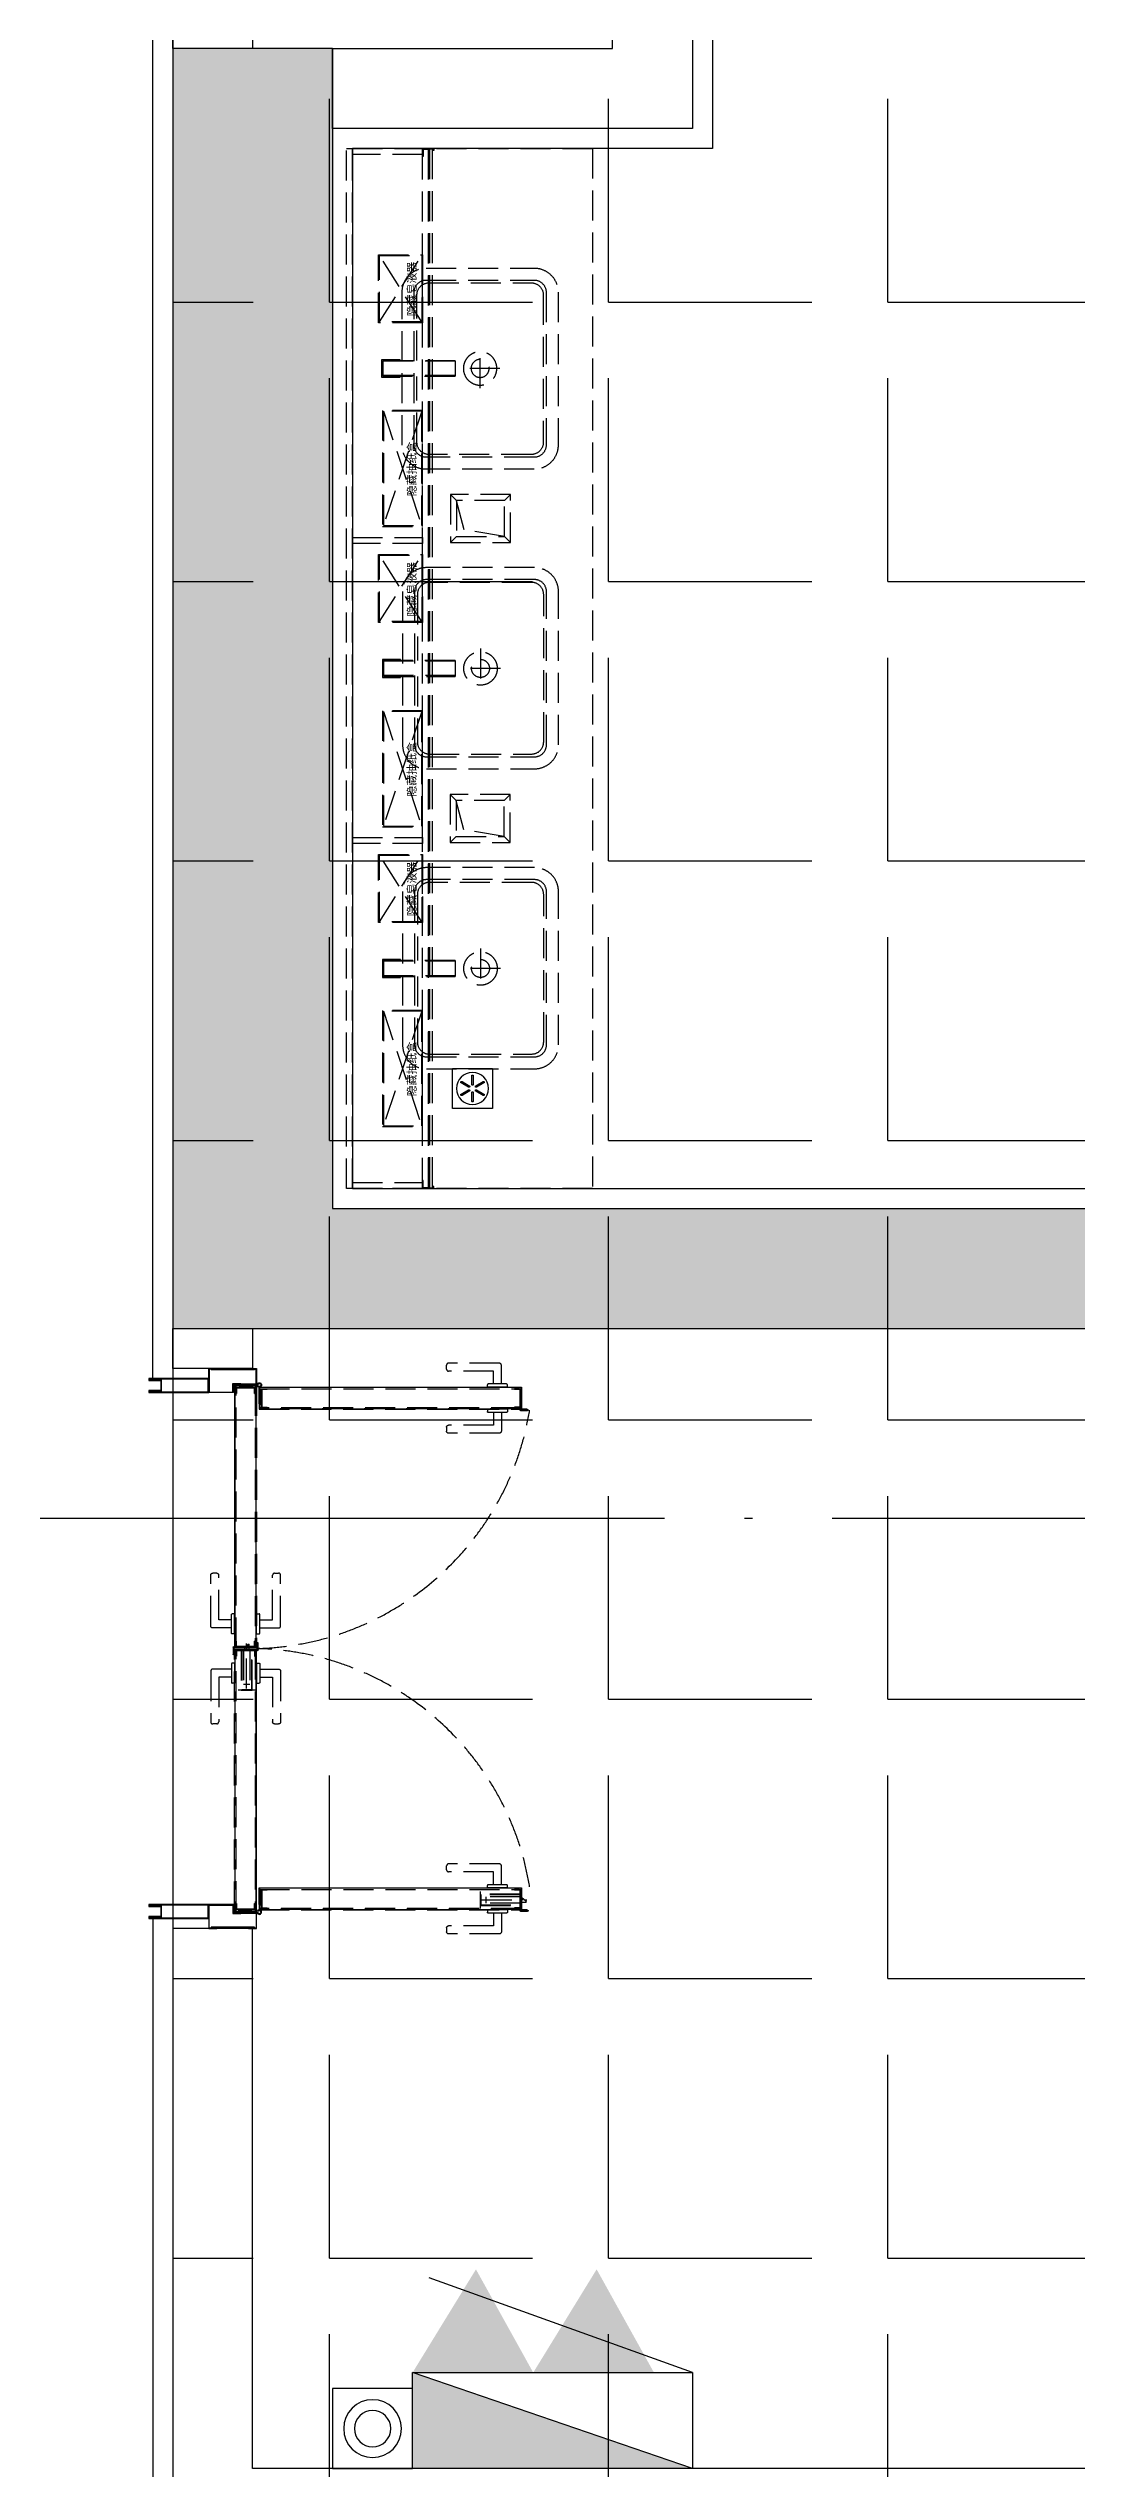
# Model space of a CAD drawing. Extents: x -284868 to 304789, y -137694 to 137894.
# Drawn here: x 269068 to 271640, y -7693 to -1643 of the extents above; entities that cross this region are included whole.
import ezdxf

# ---------------------------------------------------------------- set-up
doc = ezdxf.new("R2010")
doc.units = 0
doc.set_wipeout_variables(frame=1)
doc.linetypes.add('DASH', pattern=[0.35, 0.25, -0.1])
doc.linetypes.add('DOTE', pattern=[2.42, 2, -0.2, 0.02, -0.2])
doc.layers.get('0').update_dxf_attribs({"linetype": 'CONTINUOUS'})
for name, color, linetype in [('0-墙', 4, 'CONTINUOUS'), ('0-建筑柱体', 251, 'CONTINUOUS'), ('0-消防栓(给排水)', 9, 'CONTINUOUS'), ('0-非设计区域', 251, 'CONTINUOUS'), ('1P-DOOR-门扇', 2, 'CONTINUOUS'), ('1P-DP-门套', 2, 'CONTINUOUS'), ('F-地漏', 8, 'CONTINUOUS'), ('P-完成面', 42, 'CONTINUOUS'), ('P-平面家具', 3, 'CONTINUOUS'), ('P-门扇', 6, 'CONTINUOUS'), ('WIRE-广播线', 220, 'DOTE')]:
    doc.layers.add(name, color=color, linetype=linetype)
doc.styles.add('微软雅黑', font='')
doc.styles.get('微软雅黑').set_extended_font_data('Microsoft YaHei')
pattern_1 = [(45, (-0.1692, 11.7), (-1.12253, 1.12253), []), (135, (-0.1692, 11.7), (-1.12253, -1.12253), [])]
pattern_2 = [(225, (0.1692, 38.3), (1.12253, -1.12253), []), (315, (0.1692, 38.3), (1.12253, 1.12253), [])]

# ---------------------------------------------------------------- blocks, each defined once
blk = doc.blocks.new('sgASGHHHH')
for points in [[(-109045.8, -904074), (-109045.8, -907274), (-108645.8, -906974), (-108645.8, -904074)], [(-108645.8, -906974), (-109045.8, -907274), (-102645.8, -907274), (-102995.8, -906974)]]:
    blk.add_hatch(color=256).paths.add_polyline_path(points)
at = {"color": 4}
for p, q in [((-109045.8, -904074), (-109045.8, -907274)), ((-108645.8, -904074), (-109045.8, -904074)), ((-108645.8, -904074), (-108645.8, -906974)), ((-108645.8, -906974), (-102995.8, -906974)), ((-109045.8, -907274), (-102645.8, -907274))]:
    blk.add_line(p, q, dxfattribs=at)
blk = doc.blocks.new('A$C5B4E3DF6')
for p, q in [((0, 240), (-658.7, 476.9)), ((-700, 0), (-700, 240)), ((0, 0), (-700, 240)), ((-700, 240), (0, 240)), ((0, 240), (0, 0)), ((0, 0), (-700, 0))]:
    blk.add_line(p, q)
for points in [[(-700, 240), (-541.4, 498.1), (-398.1, 240)], [(-398.1, 240), (-239.5, 498.1), (-96.1, 240)], [(-700, 0), (-700, 240), (0, 0)]]:
    blk.add_solid(points)
blk = doc.blocks.new('A$C2E9C7AB1')
blk.add_lwpolyline([(-200, 0), (0, 0), (0, -200), (-200, -200)], close=True)
for radius in [72.3, 45.5]:
    blk.add_circle((-100, -100), radius)
blk = doc.blocks.new('A$C3F6147FC')
blk.add_blockref('A$C5B4E3DF6', (1300, 7700))
at = {"xscale": -1, "rotation": 270}
blk.add_blockref('A$C2E9C7AB1', (600, 7900), dxfattribs=at)
blk = doc.blocks.new('A$C612A7C51')
for p, q in [((0.2, 34.9), (2.5, 34.9)), ((0.2, 34.9), (0.2, -1.2)), ((2.5, 34.9), (2.5, -1.2)), ((0.2, -1.2), (0.6, -3.1))]:
    blk.add_line(p, q)
for centre, radius, start, end in [((1.4, -6.7), 5.62, 101.53696, 78.46304), ((1.4, -6.7), 3.75, 100.86771, 85.47503), ((3.5, -0.1), 3.43, 199.35235, 238.0625)]:
    blk.add_arc(centre, radius, start, end)
blk = doc.blocks.new('A$C46293241')
at = {"layer": '1P-DP-门套'}
h = blk.add_hatch(dxfattribs=at)
h.set_pattern_fill('ANSI37', color=8, scale=0.3, style=0)
h.set_pattern_definition([(45, (-55.7338, 55.9993), (-0.67352, 0.67352), []), (135, (-55.7338, 55.9993), (-0.67352, -0.67352), [])])
h.paths.add_polyline_path([(-44.4, 58), (-44.4, 56), (-55.7, 56), (-55.7, 58)])
h = blk.add_hatch(dxfattribs=at)
h.set_pattern_fill('ANSI37', color=8, scale=0.3, style=0)
h.set_pattern_definition([(45, (-40.75, 41.9725), (-0.67352, 0.67352), []), (135, (-40.75, 41.9725), (-0.67352, -0.67352), [])])
h.paths.add_polyline_path([(-38.7, 42), (-40.7, 42), (-40.7, 56.7), (-38.7, 56.7)])
at = {"layer": '1P-DP-门套', "color": 8}
for points in [[(-44.4, 58), (-44.4, 56), (-55.7, 56), (-55.7, 58)], [(-38.7, 42), (-40.7, 42), (-40.7, 56.7), (-38.7, 56.7)]]:
    blk.add_lwpolyline(points, close=True, dxfattribs=at)
at = {"layer": 'P-完成面'}
blk.add_lwpolyline([(-39.3, 40.1, 0.238815), (-38.7, 41.1), (-38.7, 58), (-60, 58), (-60, 120), (0, 120), (0, 100), (-1.2, 100), (-1.2, 118.8), (-58.8, 118.8), (-58.8, 59.2), (-37.5, 59.2), (-37.5, 40.5, -0.238815), (-38.1, 39.5), (-38.2, 39.4, 0.238815), (-38.7, 38.4), (-38.7, 1.2), (-1.2, 1.2), (-1.2, 20), (0, 20), (0, 0), (-39.9, 0), (-39.9, 39, -0.238815), (-39.4, 40), (-39.3, 40.1)], format="xyb", dxfattribs=at)
blk.add_lwpolyline([(-3.2, 113.6), (-1.2, 113.6), (-1.2, 5.6), (-3.2, 5.6)], close=True, dxfattribs=at)
blk = doc.blocks.new('A$C31043D8C')
at = {"layer": 'P-门扇', "color": 251, "linetype": 'DASH', "ltscale": 300}
for p, q in [((-25, 0), (-25, -6)), ((-25, 0), (25, 0)), ((25, 0), (25, -6)), ((-23, -8), (23, -8)), ((-10, -8), (-10, -55)), ((-5, -60), (122, -60)), ((10, -8), (10, -40)), ((10, -40), (122, -40)), ((127, -45), (127, -55))]:
    blk.add_line(p, q, dxfattribs=at)
for centre, radius, start, end in [((-23, -6), 2, 180, 270), ((-5, -55), 5, 180, 270), ((23, -6), 2, 270, 0), ((122, -45), 5, 0, 90), ((122, -55), 5, 270, 0)]:
    blk.add_arc(centre, radius, start, end, dxfattribs=at)
blk = doc.blocks.new('*U269')
at = {"layer": 'P-门扇', "linetype": 'DASH', "ltscale": 300}
h = blk.add_hatch(dxfattribs=at)
h.set_pattern_fill('ANSI37', color=251, scale=0.5, style=0)
h.set_pattern_definition(pattern_1)
h.paths.add_polyline_path([(2.3, 11.7), (2.3, 41.7), (-0.2, 41.7), (-0.2, 11.7)])
h = blk.add_hatch(dxfattribs=at)
h.set_pattern_fill('ANSI37', color=251, scale=0.2, style=0)
h.set_pattern_definition([(45, (657.35, 55.1438), (-0.449013, 0.449013), []), (135, (657.35, 55.1438), (-0.449013, -0.449013), [])])
h.paths.add_polyline_path([(657.4, 56), (669.3, 56), (669.3, 55.1), (657.4, 55.1)])
at = {"layer": 'P-门扇', "color": 251, "linetype": 'DASH', "ltscale": 300}
for points in [[(2.3, 11.7), (2.3, 41.7), (-0.2, 41.7), (-0.2, 11.7)], [(0.8, 54.2), (654.7, 54.2), (654.7, 51.2), (0.8, 51.2)], [(0.8, 3.8), (654.7, 3.8), (654.7, 0.8), (0.8, 0.8)], [(657.4, 56), (669.3, 56), (669.3, 55.1), (657.4, 55.1)]]:
    blk.add_lwpolyline(points, close=True, dxfattribs=at)
for points in [[(654.7, 57.6), (654.7, 0.8), (0.8, 0.8), (0.8, 10.8), (3.3, 10.8), (3.3, 24.1), (2.4, 24.1), (2.4, 11.6), (0, 11.6), (0, 0), (655.5, 0), (655.5, 56.8), (671.2, 56.8, 0.995191), (671.2, 57.6), (653.4, 57.6, 0.414214), (653.2, 57.4), (653.2, 55.2, -0.414214), (652.2, 54.2), (0.8, 54.2), (0.8, 42.5), (3.3, 42.5), (3.3, 24.2), (2.4, 24.2), (2.4, 41.8), (0, 41.8), (0, 55), (652.2, 55, 0.414214), (652.4, 55.2), (652.4, 57.4, -0.414214), (653.4, 58.4), (671.1, 58.4, -1), (671.2, 56), (657.4, 56), (657.4, 56.8)], [(6.5, 5), (19.8, 5), (19.8, 3.8), (19.8, 5), (6.5, 5, -0.414214), (6, 5.5), (6, 49.5, -0.414214), (6.5, 50), (19.8, 50), (19.8, 51.2), (6.5, 51.2, 0.414214), (4.8, 49.5), (4.8, 5.8, 0.414214), (6.8, 3.8), (19.8, 3.8)], [(651.4, 5), (638.2, 5), (638.2, 3.8), (638.2, 5), (651.4, 5, 0.414214), (652, 5.5), (652, 49.5, 0.414214), (651.4, 50), (638.2, 50), (638.2, 51.2), (651.4, 51.2, -0.414214), (653.2, 49.5), (653.2, 5.8, -0.414214), (651.1, 3.8), (638.2, 3.8)]]:
    blk.add_lwpolyline(points, format="xyb", dxfattribs=at)
at = {"layer": '1P-DOOR-门扇', "color": 8, "linetype": 'ByBlock', "rotation": 180}
blk.add_blockref('A$C31043D8C', (595.4, 55), dxfattribs=at)
at = {"layer": '1P-DOOR-门扇', "color": 8, "linetype": 'ByBlock', "xscale": -1}
blk.add_blockref('A$C31043D8C', (595.4, 0), dxfattribs=at)
blk = doc.blocks.new('*U270')
at = {"layer": 'P-门扇', "linetype": 'DASH', "ltscale": 300}
h = blk.add_hatch(dxfattribs=at)
h.set_pattern_fill('ANSI37', color=251, scale=0.5, style=0)
h.set_pattern_definition(pattern_1)
h.paths.add_polyline_path([(2.3, 11.7), (2.3, 41.7), (-0.2, 41.7), (-0.2, 11.7)])
h = blk.add_hatch(dxfattribs=at)
h.set_pattern_fill('ANSI37', color=251, scale=0.2, style=0)
h.set_pattern_definition([(45, (657.4896, 55.1438), (-0.449013, 0.449013), []), (135, (657.4896, 55.1438), (-0.449013, -0.449013), [])])
h.paths.add_polyline_path([(657.5, 56), (669.5, 56), (669.5, 55.1), (657.5, 55.1)])
at = {"layer": 'P-门扇', "color": 251, "linetype": 'DASH', "ltscale": 300}
for points in [[(2.3, 11.7), (2.3, 41.7), (-0.2, 41.7), (-0.2, 11.7)], [(0.8, 54.2), (654.8, 54.2), (654.8, 51.2), (0.8, 51.2)], [(0.8, 3.8), (654.8, 3.8), (654.8, 0.8), (0.8, 0.8)], [(657.5, 56), (669.5, 56), (669.5, 55.1), (657.5, 55.1)]]:
    blk.add_lwpolyline(points, close=True, dxfattribs=at)
for points in [[(654.8, 57.6), (654.8, 0.8), (0.8, 0.8), (0.8, 10.8), (3.3, 10.8), (3.3, 24.1), (2.4, 24.1), (2.4, 11.6), (0, 11.6), (0, 0), (655.6, 0), (655.6, 56.8), (671.3, 56.8, 0.995191), (671.3, 57.6), (653.5, 57.6, 0.414214), (653.3, 57.4), (653.3, 55.2, -0.414214), (652.3, 54.2), (0.8, 54.2), (0.8, 42.5), (3.3, 42.5), (3.3, 24.2), (2.4, 24.2), (2.4, 41.8), (0, 41.8), (0, 55), (652.3, 55, 0.414214), (652.5, 55.2), (652.5, 57.4, -0.414214), (653.5, 58.4), (671.3, 58.4, -1), (671.3, 56), (657.5, 56), (657.5, 56.8)], [(6.5, 5), (19.8, 5), (19.8, 3.8), (19.8, 5), (6.5, 5, -0.414214), (6, 5.5), (6, 49.5, -0.414214), (6.5, 50), (19.8, 50), (19.8, 51.2), (6.5, 51.2, 0.414214), (4.8, 49.5), (4.8, 5.8, 0.414214), (6.8, 3.8), (19.8, 3.8)], [(651.6, 5), (638.3, 5), (638.3, 3.8), (638.3, 5), (651.6, 5, 0.414214), (652.1, 5.5), (652.1, 49.5, 0.414214), (651.6, 50), (638.3, 50), (638.3, 51.2), (651.6, 51.2, -0.414214), (653.3, 49.5), (653.3, 5.8, -0.414214), (651.3, 3.8), (638.3, 3.8)]]:
    blk.add_lwpolyline(points, format="xyb", dxfattribs=at)
at = {"layer": '1P-DOOR-门扇', "color": 8, "linetype": 'ByBlock', "rotation": 180}
blk.add_blockref('A$C31043D8C', (595.6, 55), dxfattribs=at)
at = {"layer": '1P-DOOR-门扇', "color": 8, "linetype": 'ByBlock', "xscale": -1}
blk.add_blockref('A$C31043D8C', (595.6, 0), dxfattribs=at)
blk = doc.blocks.new('A$C0AC0499D')
at = {"layer": 'P-门扇', "color": 251, "linetype": 'DASH', "ltscale": 300}
for p, q in [((0, 6), (-12, 6)), ((-12, 4), (-12, 6)), ((-12, 4), (0, -6)), ((0, -10), (0, 10)), ((0, 10), (3, 10)), ((3, -10), (3, 10)), ((3, 8), (88, 8)), ((88, 8), (88, -8)), ((98.8, 0), (-13.9, 0)), ((-4, 0), (0, 0)), ((3, -10), (0, -10)), ((2, 0), (1.2, 0)), ((3, -8), (88, -8))]:
    blk.add_line(p, q, dxfattribs=at)
blk = doc.blocks.new('A$C6733057F')
at = {"layer": 'P-门扇', "color": 251, "linetype": 'DASH', "ltscale": 300}
blk.add_line((102.6, -21.2), (102.6, 21.2), dxfattribs=at)
for points in [[(3.5, 13.9), (102.6, 13.9), (102.6, -14.1), (3.5, -14.1)], [(3.5, 12.4), (101.1, 12.4), (101.1, -12.6), (3.5, -12.6)]]:
    blk.add_lwpolyline(points, dxfattribs=at)
at = {"layer": '1P-DOOR-门扇', "color": 8}
blk.add_blockref('A$C31043D8C', (60, -25), dxfattribs=at)
at = {"layer": 'P-门扇', "color": 251, "linetype": 'DASH', "ltscale": 300, "extrusion": (0, 0, -1), "zscale": -1, "rotation": 180}
blk.add_blockref('A$C0AC0499D', (0, 0), dxfattribs=at)
blk = doc.blocks.new('*U267')
at = {"layer": 'P-门扇', "linetype": 'DASH', "ltscale": 300}
h = blk.add_hatch(dxfattribs=at)
h.set_pattern_fill('ANSI37', color=251, scale=0.5, angle=180, style=0)
h.set_pattern_definition(pattern_2)
h.paths.add_polyline_path([(-2.3, 38.3), (-2.3, 8.3), (0.2, 8.3), (0.2, 38.3)])
h = blk.add_hatch(dxfattribs=at)
h.set_pattern_fill('ANSI37', color=251, scale=0.2, angle=180, style=0)
h.set_pattern_definition([(225, (-657.4896, -5.1438), (0.449013, -0.449013), []), (315, (-657.4896, -5.1438), (0.449013, 0.449013), [])])
h.paths.add_polyline_path([(-657.5, -6), (-669.5, -6), (-669.5, -5.1), (-657.5, -5.1)])
at = {"layer": 'P-门扇', "color": 251, "linetype": 'DASH', "ltscale": 300}
for points in [[(-654.8, -7.6), (-654.8, 49.2), (-0.8, 49.2), (-0.8, 39.2), (-3.3, 39.2), (-3.3, 25.9), (-2.4, 25.9), (-2.4, 38.4), (0, 38.4), (0, 50), (-655.6, 50), (-655.6, -6.8), (-671.3, -6.8, 0.995191), (-671.3, -7.6), (-653.5, -7.6, 0.414214), (-653.3, -7.4), (-653.3, -5.2, -0.414214), (-652.3, -4.2), (-0.8, -4.2), (-0.8, 7.5), (-3.3, 7.5), (-3.3, 25.8), (-2.4, 25.8), (-2.4, 8.2), (0, 8.2), (0, -5), (-652.3, -5, 0.414214), (-652.5, -5.2), (-652.5, -7.4, -0.414214), (-653.5, -8.4), (-671.3, -8.4, -1), (-671.3, -6), (-657.5, -6), (-657.5, -6.8)], [(-651.6, 45), (-638.3, 45), (-638.3, 46.2), (-638.3, 45), (-651.6, 45, 0.414214), (-652.1, 44.5), (-652.1, 0.5, 0.414214), (-651.6, 0), (-638.3, 0), (-638.3, -1.2), (-651.6, -1.2, -0.414214), (-653.3, 0.5), (-653.3, 44.2, -0.414214), (-651.3, 46.2), (-638.3, 46.2)], [(-6.5, 45), (-19.8, 45), (-19.8, 46.2), (-19.8, 45), (-6.5, 45, -0.414214), (-6, 44.5), (-6, 0.5, -0.414214), (-6.5, 0), (-19.8, 0), (-19.8, -1.2), (-6.5, -1.2, 0.414214), (-4.8, 0.5), (-4.8, 44.2, 0.414214), (-6.8, 46.2), (-19.8, 46.2)]]:
    blk.add_lwpolyline(points, format="xyb", dxfattribs=at)
for points in [[(-0.8, 46.2), (-654.8, 46.2), (-654.8, 49.2), (-0.8, 49.2)], [(-2.3, 38.3), (-2.3, 8.3), (0.2, 8.3), (0.2, 38.3)], [(-657.5, -6), (-669.5, -6), (-669.5, -5.1), (-657.5, -5.1)], [(-0.8, -4.2), (-654.8, -4.2), (-654.8, -1.2), (-0.8, -1.2)]]:
    blk.add_lwpolyline(points, close=True, dxfattribs=at)
at = {"layer": 'P-门扇', "color": 251, "linetype": 'DASH', "ltscale": 300, "extrusion": (0, 0, -1), "zscale": -1, "rotation": 180}
blk.add_blockref('A$C31043D8C', (595.6, 50), dxfattribs=at)
at = {"layer": 'P-门扇', "color": 251, "linetype": 'DASH', "ltscale": 300}
blk.add_blockref('A$C6733057F', (-655.6, 20), dxfattribs=at)
blk = doc.blocks.new('*U268')
at = {"layer": 'P-门扇', "linetype": 'DASH', "ltscale": 300}
h = blk.add_hatch(dxfattribs=at)
h.set_pattern_fill('ANSI37', color=251, scale=0.5, angle=180, style=0)
h.set_pattern_definition(pattern_2)
h.paths.add_polyline_path([(-2.3, 38.3), (-2.3, 8.3), (0.2, 8.3), (0.2, 38.3)])
h = blk.add_hatch(dxfattribs=at)
h.set_pattern_fill('ANSI37', color=251, scale=0.2, angle=180, style=0)
h.set_pattern_definition([(225, (-657.35, -5.1438), (0.449013, -0.449013), []), (315, (-657.35, -5.1438), (0.449013, 0.449013), [])])
h.paths.add_polyline_path([(-657.4, -6), (-669.3, -6), (-669.3, -5.1), (-657.4, -5.1)])
at = {"layer": 'P-门扇', "color": 251, "linetype": 'DASH', "ltscale": 300}
for points in [[(-654.7, -7.6), (-654.7, 49.2), (-0.8, 49.2), (-0.8, 39.2), (-3.3, 39.2), (-3.3, 25.9), (-2.4, 25.9), (-2.4, 38.4), (0, 38.4), (0, 50), (-655.5, 50), (-655.5, -6.8), (-671.2, -6.8, 0.995191), (-671.2, -7.6), (-653.4, -7.6, 0.414214), (-653.2, -7.4), (-653.2, -5.2, -0.414214), (-652.2, -4.2), (-0.8, -4.2), (-0.8, 7.5), (-3.3, 7.5), (-3.3, 25.8), (-2.4, 25.8), (-2.4, 8.2), (0, 8.2), (0, -5), (-652.2, -5, 0.414214), (-652.4, -5.2), (-652.4, -7.4, -0.414214), (-653.4, -8.4), (-671.1, -8.4, -1), (-671.2, -6), (-657.4, -6), (-657.4, -6.8)], [(-651.5, 45), (-638.2, 45), (-638.2, 46.2), (-638.2, 45), (-651.5, 45, 0.414214), (-652, 44.5), (-652, 0.5, 0.414214), (-651.5, 0), (-638.2, 0), (-638.2, -1.2), (-651.5, -1.2, -0.414214), (-653.2, 0.5), (-653.2, 44.2, -0.414214), (-651.2, 46.2), (-638.2, 46.2)], [(-6.5, 45), (-19.8, 45), (-19.8, 46.2), (-19.8, 45), (-6.5, 45, -0.414214), (-6, 44.5), (-6, 0.5, -0.414214), (-6.5, 0), (-19.8, 0), (-19.8, -1.2), (-6.5, -1.2, 0.414214), (-4.8, 0.5), (-4.8, 44.2, 0.414214), (-6.8, 46.2), (-19.8, 46.2)]]:
    blk.add_lwpolyline(points, format="xyb", dxfattribs=at)
for points in [[(-0.8, 46.2), (-654.7, 46.2), (-654.7, 49.2), (-0.8, 49.2)], [(-2.3, 38.3), (-2.3, 8.3), (0.2, 8.3), (0.2, 38.3)], [(-657.4, -6), (-669.3, -6), (-669.3, -5.1), (-657.4, -5.1)], [(-0.8, -4.2), (-654.7, -4.2), (-654.7, -1.2), (-0.8, -1.2)]]:
    blk.add_lwpolyline(points, close=True, dxfattribs=at)
at = {"layer": 'P-门扇', "color": 251, "linetype": 'DASH', "ltscale": 300, "extrusion": (0, 0, -1), "zscale": -1, "rotation": 180}
blk.add_blockref('A$C31043D8C', (595.5, 50), dxfattribs=at)
at = {"layer": 'P-门扇', "color": 251, "linetype": 'DASH', "ltscale": 300}
blk.add_blockref('A$C6733057F', (-655.5, 20), dxfattribs=at)
blk = doc.blocks.new('A$C321B403F')
at = {"layer": 'P-平面家具', "linetype": 'DASH', "ltscale": 300}
for p, q in [((-18, -245.5), (-18, -65.5)), ((18, -245.5), (18, -65.5))]:
    blk.add_line(p, q, dxfattribs=at)
at = {"layer": 'P-平面家具', "color": 251, "linetype": 'DASH', "ltscale": 300}
for p, q in [((0, -357.6), (0, -258.4)), ((49.6, -308), (-49.6, -308))]:
    blk.add_line(p, q, dxfattribs=at)
blk.add_lwpolyline([(-190.9, -503), (192.1, -503, 0.414214), (252.1, -443), (252.1, -173, 0.414214), (192.1, -113), (-190.9, -113, 0.414214), (-250.9, -173), (-250.9, -443, 0.414214)], format="xyb", close=True, dxfattribs=at)
at = {"layer": 'P-平面家具', "linetype": 'DASH', "ltscale": 300}
blk.add_lwpolyline([(20, -107.5), (22.5, -107.5), (22.5, -62.5), (-22.5, -62.5), (-22.5, -107.5), (-20, -107.5)], dxfattribs=at)
for points in [[(-18, -245.5), (18, -245.5, 0.414214), (20, -243.5), (20, -67.5, 0.414214), (18, -65.5), (-18, -65.5, 0.414214), (-20, -67.5), (-20, -243.5, 0.414214)], [(-190.9, -473), (192.1, -473, 0.414214), (222.1, -443), (222.1, -173, 0.414214), (192.1, -143), (-190.9, -143, 0.414214), (-220.9, -173), (-220.9, -443, 0.414214)]]:
    blk.add_lwpolyline(points, format="xyb", close=True, dxfattribs=at)
blk.add_lwpolyline([(-20, -150), (-183.9, -150, 0.414214), (-213.9, -180), (-213.9, -436, 0.414214), (-183.9, -466), (185.1, -466, 0.414214), (215.1, -436), (215.1, -180, 0.414214), (185.1, -150), (20, -150)], format="xyb", dxfattribs=at)
at = {"layer": 'P-平面家具', "color": 251, "linetype": 'DASH', "ltscale": 300}
for radius in [41.8, 22.5]:
    blk.add_circle((0, -308), radius, dxfattribs=at)
blk = doc.blocks.new('A$C6B6E40B6')
at = {"color": 251, "linetype": 'DASH', "ltscale": 300}
blk.add_wipeout([(-60, 150), (60, 150), (60, 0), (-60, 0)], dxfattribs=at).dxf.layer = 'P-平面家具'
at = {"layer": 'P-平面家具', "color": 251, "linetype": 'DASH', "ltscale": 300}
for p, q in [((-45, 135), (-60, 150)), ((45, 135), (60, 150)), ((-45, 15), (-60, 0)), ((45, 15), (60, 0))]:
    blk.add_line(p, q, dxfattribs=at)
for points in [[(-60, 0), (60, 0), (60, 150), (-60, 150)], [(-45, 15), (45, 15), (45, 135), (-45, 135)]]:
    blk.add_lwpolyline(points, close=True, dxfattribs=at)
blk.add_lwpolyline([(-45, 15), (-28.4, 115.9), (45, 135)], dxfattribs=at)
blk = doc.blocks.new('皂液器')
at = {"layer": 'P-平面家具', "color": 251, "linetype": 'DASH', "ltscale": 300}
for p, q in [((83, -108), (-83, -2)), ((83, -2), (-83, -108))]:
    blk.add_line(p, q, dxfattribs=at)
for points in [[(-85, -110), (-85, 0), (85, 0), (85, -110)], [(-83, -108), (-83, -2), (83, -2), (83, -108)]]:
    blk.add_lwpolyline(points, close=True, dxfattribs=at)
blk = doc.blocks.new('手纸箱')
at = {"layer": 'P-平面家具', "color": 251, "linetype": 'DASH', "ltscale": 300}
for p, q in [((143, -98), (-143, -2)), ((143, -2), (-143, -98))]:
    blk.add_line(p, q, dxfattribs=at)
for points in [[(-145, -100), (-145, 0), (145, 0), (145, -100)], [(-143, -98), (-143, -2), (143, -2), (143, -98)]]:
    blk.add_lwpolyline(points, close=True, dxfattribs=at)
blk = doc.blocks.new('A$C10B6540A')
at = {"layer": 'P-平面家具', "color": 251, "linetype": 'DASH', "ltscale": 300}
blk.add_line((13.5, 15), (13.5, 15), dxfattribs=at)
for points in [[(2600, 15), (2600, 0), (0, 0), (0, 15)], [(862.5, 0), (877.5, 0), (877.5, -175), (862.5, -175)], [(1612.5, 0), (1627.5, 0), (1627.5, -175), (1612.5, -175)], [(2585, 0), (2600, 0), (2600, -175), (2585, -175)], [(0, 0), (15, 0), (15, -175), (0, -175)], [(2, -190), (2, -175), (2598, -175), (2598, -190)], [(2, -190), (2598, -190), (2598, -192), (2, -192)]]:
    blk.add_lwpolyline(points, close=True, dxfattribs=at)
for points in [[(20, -175), (0, -175), (0, -203), (5, -203), (5, -200), (3.8, -200), (3.8, -201.8), (1.2, -201.8), (1.2, -176.2), (20, -176.2), (20, -175)], [(2580, -175), (2600, -175), (2600, -203), (2595, -203), (2595, -200), (2596.2, -200), (2596.2, -201.8), (2598.8, -201.8), (2598.8, -176.2), (2580, -176.2), (2580, -175)], [(3, -200), (2597, -200), (2598, -199), (2598, -192), (2, -192), (2, -199), (3, -200)]]:
    blk.add_lwpolyline(points, dxfattribs=at)
at = {"layer": 'P-平面家具', "color": 251, "linetype": 'DASH', "ltscale": 300, "xscale": -1, "rotation": 180}
for p in [(300, -175), (1049.1, -175), (1800, -175)]:
    blk.add_blockref('手纸箱', p, dxfattribs=at)
at = {"layer": 'P-平面家具', "color": 251, "linetype": 'DASH', "ltscale": 300, "rotation": 180}
for p in [(750, -175), (1500, -175), (2249.1, -175)]:
    blk.add_blockref('皂液器', p, dxfattribs=at)
at = {"layer": 'P-平面家具', "color": 251, "linetype": 'DASH', "ltscale": 300, "style": '微软雅黑'}
for s, p in [('隐藏抽纸盒', (230.5, -158.2)), ('隐藏皂液器', (680.5, -158.2)), ('隐藏抽纸盒', (979.6, -158.2)), ('隐藏皂液器', (1429.6, -158.2)), ('隐藏抽纸盒', (1730.5, -158.2)), ('隐藏皂液器', (2180.5, -158.2))]:
    blk.add_text(s, height=20, dxfattribs=at).set_placement(p)
blk = doc.blocks.new('A$C3B184003')
blk.add_lwpolyline([(0, -100), (100, -100), (100, 0), (0, 0)], close=True)
at = {"color": 8}
for points in [[(42.7, -45.8), (42.7, -45.8, 0.414214), (41.9, -43), (23.7, -32.5, 0.414214), (21, -33.3), (21, -33.3, 0.414214), (21.7, -36), (39.9, -46.5, 0.414214)], [(42.7, -54.2), (42.7, -54.2, 0.414214), (39.9, -53.5), (21.7, -64, 0.414214), (21, -66.7), (21, -66.7, 0.414214), (23.7, -67.5), (41.9, -57, 0.414214)], [(50, -41.5), (50, -41.5, 0.414214), (52, -39.5), (52, -18.5, 0.414214), (50, -16.5), (50, -16.5, 0.414214), (48, -18.5), (48, -39.5, 0.414214)], [(50, -58.5), (50, -58.5, 0.414214), (48, -60.5), (48, -81.5, 0.414214), (50, -83.5), (50, -83.5, 0.414214), (52, -81.5), (52, -60.5, 0.414214)], [(57.3, -45.8), (57.3, -45.8, 0.414214), (60.1, -46.5), (78.3, -36, 0.414214), (79, -33.3), (79, -33.3, 0.414214), (76.3, -32.5), (58.1, -43, 0.414214)], [(57.3, -54.2), (57.3, -54.2, 0.414214), (58.1, -57), (76.3, -67.5, 0.414214), (79, -66.7), (79, -66.7, 0.414214), (78.3, -64), (60.1, -53.5, 0.414214)]]:
    blk.add_lwpolyline(points, format="xyb", close=True, dxfattribs=at)
blk.add_circle((50, -50), 40, dxfattribs=at)

msp = doc.modelspace()

# ---------------------------------------------------------------- linework, layer by layer
at = {"layer": '0-墙'}
for points in [[(269379.1, -1642.7), (269379.1, 707.3), (270879.1, 707.3), (270879.1, 507.3), (270679.1, 507.3), (270679.1, -1842.7), (269779.1, -1842.7), (269779.1, -1642.7), (270479.1, -1642.7), (270479.1, 507.3), (269579.1, 507.3), (269579.1, -1642.7), (269379.1, -1642.7)], [(269579.1, -7692.7), (269579.1, -6342.7), (269379.1, -6342.7), (269379.1, -8492.7), (269579.1, -8492.7), (269579.1, -7892.7), (271729.1, -7892.7), (271729.1, -8492.7), (271929.1, -8492.7), (271929.1, -6342.7), (271729.1, -6342.7), (271729.1, -7692.7), (269579.1, -7692.7)]]:
    msp.add_lwpolyline(points, dxfattribs=at)
msp.add_lwpolyline([(269379.1, -4842.7), (269579.1, -4842.7), (269579.1, -4942.7), (269379.1, -4942.7)], close=True, dxfattribs=at)
at = {"layer": 'P-完成面'}
for points in [[(270879.1, 507.3), (270879.1, 457.3), (270729.1, 457.3), (270729.1, -1892.7), (269829.1, -1892.7), (269829.1, -4492.7), (272079.1, -4492.7), (272079.1, -2892.7), (272229.1, -2892.7), (272229.1, -4492.7), (275379.1, -4492.7), (275379.1, 457.3), (272229.1, 457.3), (272229.1, -1142.7), (272079.1, -1142.7), (272079.1, 457.3), (271929.1, 457.3)], [(269329.1, -4967.7), (269329.1, 257.3)], [(269329.1, -6317.7), (269329.1, -11881.5)]]:
    msp.add_lwpolyline(points, dxfattribs=at)
for points in [[(269319.1, -4967.7), (269319.1, -4972.7), (269349.1, -4972.7), (269349.1, -4997.7), (269319.1, -4997.7), (269319.1, -5002.7), (269469.1, -5002.7), (269469.1, -4967.7)], [(269320.6, -4969.2), (269320.6, -4971.2), (269350.6, -4971.2), (269350.6, -4999.2), (269320.6, -4999.2), (269320.6, -5001.2), (269467.6, -5001.2), (269467.6, -4969.2)], [(269469.1, -5002.7), (269469.1, -4997.7), (269469.1, -4997.7), (269469.1, -5002.7)], [(269319.1, -6282.7), (269319.1, -6287.7), (269349.1, -6287.7), (269349.1, -6312.7), (269319.1, -6312.7), (269319.1, -6317.7), (269469.1, -6317.7), (269469.1, -6282.7)], [(269320.6, -6284.2), (269320.6, -6286.2), (269350.6, -6286.2), (269350.6, -6314.2), (269320.6, -6314.2), (269320.6, -6316.2), (269467.6, -6316.2), (269467.6, -6284.2)]]:
    msp.add_lwpolyline(points, close=True, dxfattribs=at)
at = {"layer": 'P-平面家具', "linetype": 'DASH', "ltscale": 300}
msp.add_lwpolyline([(269829.1, -4492.7), (269829.1, -1892.7), (270429.1, -1892.7), (270429.1, -4492.7)], close=True, dxfattribs=at)
at = {"layer": 'P-门扇', "color": 251, "linetype": 'DASH', "ltscale": 300}
for centre, start, end in [((269571, -4932.6), 271.4527, 350.72985), ((269571, -6352.8), 9.27015, 88.5473)]:
    msp.add_arc(centre, 710.3, start, end, dxfattribs=at)
at = {"layer": 'WIRE-广播线', "ltscale": 1000}
msp.add_lwpolyline([(273029.1, -5317.7), (264407.8, -5317.7), (263454.2, -7369.5)], dxfattribs=at)

# ---------------------------------------------------------------- block references
at = {"layer": '0-建筑柱体'}
msp.add_blockref('sgASGHHHH', (378424.9, 902431.3), dxfattribs=at)
at = {"layer": '0-消防栓(给排水)', "color": 0}
msp.add_blockref('A$C3F6147FC', (269379.1, -15392.7), dxfattribs=at)
at = {"layer": 'F-地漏', "linetype": 'ByBlock', "xscale": -1, "rotation": 180}
msp.add_blockref('A$C3B184003', (270079.1, -4292.7), dxfattribs=at)
at = {"layer": 'P-完成面', "rotation": 90}
msp.add_blockref('A$C46293241', (269589.1, -4942.7), dxfattribs=at)
at = {"layer": 'P-完成面', "extrusion": (0, 0, -1), "zscale": -1, "rotation": 270}
msp.add_blockref('A$C46293241', (-269589.1, -6342.7), dxfattribs=at)
at = {"layer": 'P-平面家具', "linetype": 'DASH', "ltscale": 300, "rotation": 90}
for name, p in [('A$C10B6540A', (269829.1, -4492.7)), ('A$C321B403F', (269841.1, -3192.7)), ('A$C321B403F', (269841.1, -3942.7))]:
    msp.add_blockref(name, p, dxfattribs=at)
at = {"layer": 'P-平面家具', "linetype": 'DASH', "ltscale": 300, "xscale": -1, "rotation": 90}
msp.add_blockref('A$C321B403F', (269840.1, -2442.7), dxfattribs=at)
at = {"layer": 'P-门扇', "color": 251, "linetype": 'DASH', "ltscale": 300, "xscale": -1}
for name, p, rotation in [('*U269', (269595.8, -4989.4), 180), ('*U270', (269589.1, -4985.6), 90), ('*U267', (269584.1, -6299.8), 90)]:
    msp.add_blockref(name, p, dxfattribs=dict(at, rotation=rotation))
at = {"layer": 'P-门扇', "xscale": -1, "rotation": 90}
msp.add_blockref('A$C612A7C51', (269589.1, -4982.4), dxfattribs=at)
at = {"layer": 'P-门扇', "color": 251, "linetype": 'DASH', "ltscale": 300, "xscale": -1}
msp.add_blockref('*U268', (269595.8, -6291), dxfattribs=at)
at = {"layer": 'P-门扇', "rotation": 90}
msp.add_blockref('A$C612A7C51', (269589.1, -6303), dxfattribs=at)

# ---------------------------------------------------------------- next in the draw order: block references
at = {"rotation": 90}
for p in [(270224.1, -2817.7), (270223.1, -3567.7)]:
    msp.add_blockref('A$C6B6E40B6', p, dxfattribs=at)

# ---------------------------------------------------------------- next in the draw order: hatches: boundary and pattern name
at = {"layer": '0-非设计区域', "ltscale": 3}
h = msp.add_hatch(dxfattribs=at)
h.set_pattern_fill('ANGLE', color=256, scale=100)
h.set_pattern_definition([(0, (-69700.3, 452446.1), (0, 698.5), [508, -190.5]), (90, (-69700.3, 452446.1), (-698.5, 4e-14), [508, -190.5])])
h.paths.add_polyline_path([(269379.1, -11692.7), (284279.1, -11692.7), (284279.1, 6107.3), (269379.1, 6107.3)])

# ---------------------------------------------------------------- next in the draw order: linework, layer by layer
msp.add_lwpolyline([(269379.1, -11692.7), (284279.1, -11692.7), (284279.1, 6107.3), (269379.1, 6107.3)], close=True, dxfattribs=at)

doc.saveas('drawing.dxf')
